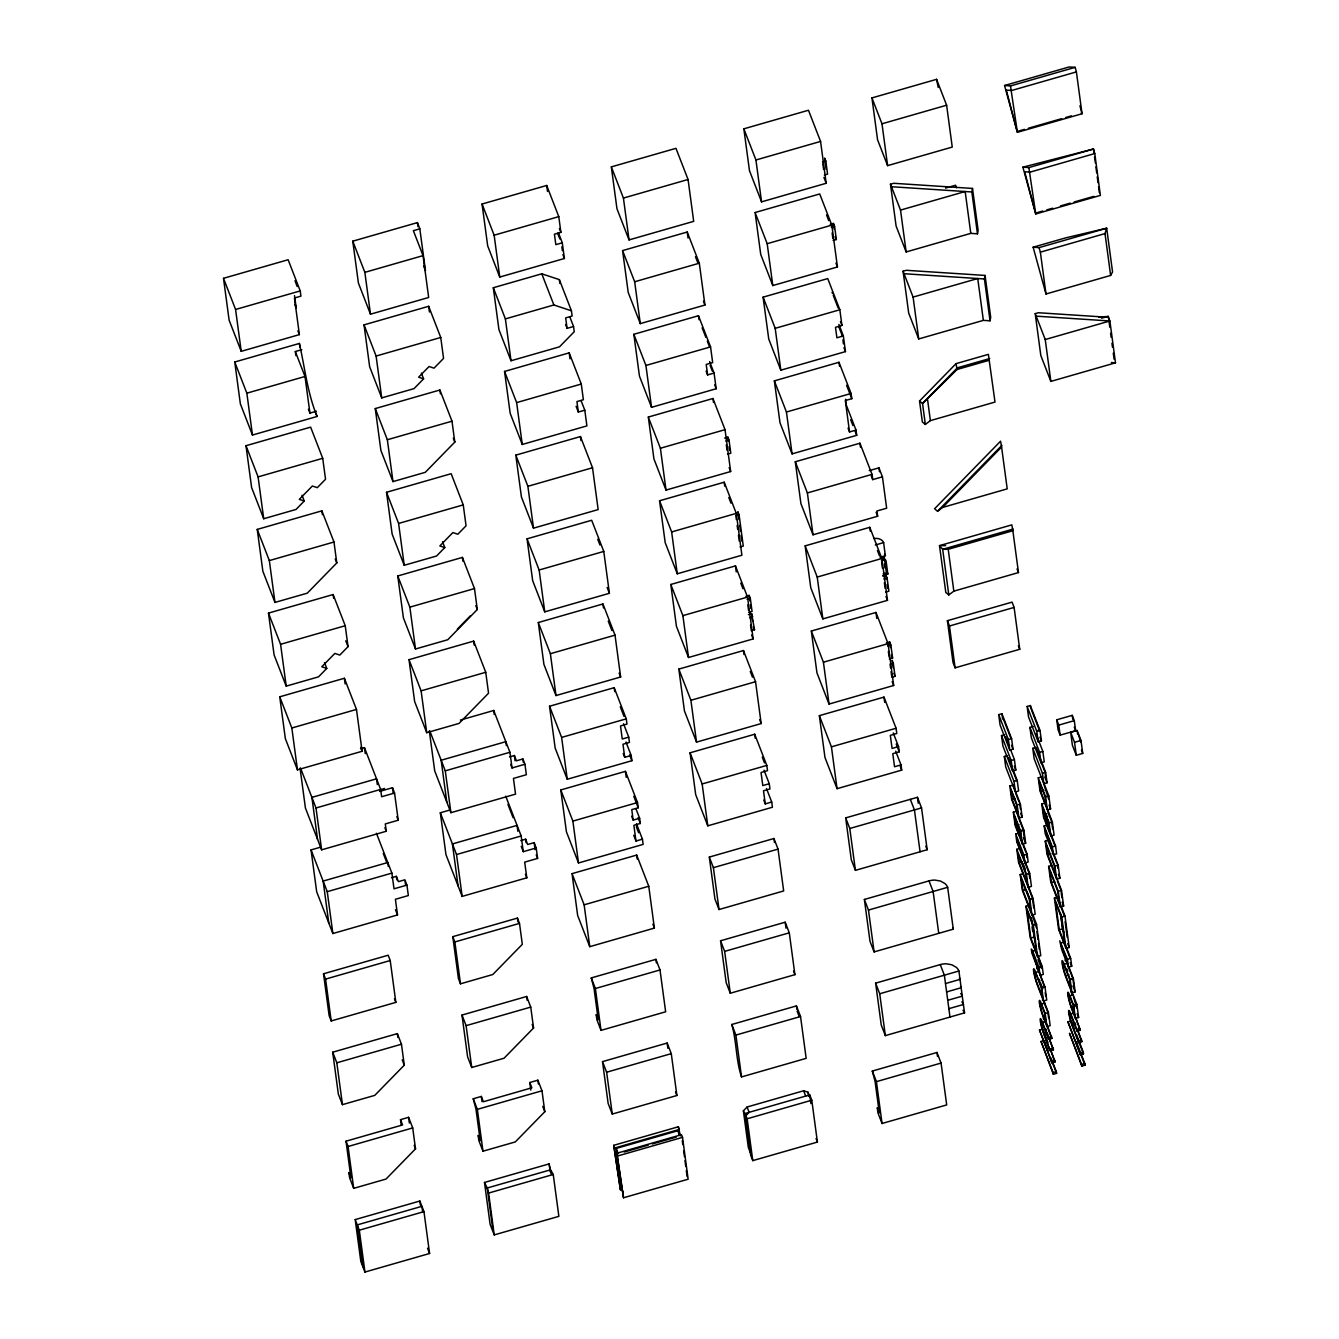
<?xml version="1.0" encoding="UTF-8"?>
<svg xmlns="http://www.w3.org/2000/svg" width="1339" height="1339" viewBox="0 0 1339 1339"><rect width="100%" height="100%" fill="white"/><g stroke="black" fill="none" stroke-linecap="round" stroke-linejoin="round"><path stroke-width="1.5" d="M925.349 424.43L922.538 403.508L957.067 369.497L956.063 363.639L988.383 354.366L995.011 402.068L930.387 420.63L925.349 424.43L922.353 421.952L919.542 401.031L956.063 363.639M1001.589 447.025L1000.584 441.167L934.555 508.77L937.551 511.247L942.589 507.448L1001.589 447.025L1007.213 488.869L942.589 507.448M1012.853 530.729L1011.832 524.871L939.509 545.643L945.803 592.457L948.799 594.934L953.837 591.152L1018.477 572.573L1012.853 530.729L948.213 549.291L942.673 549.308L939.509 545.643L945.652 545.626M977.47 233.806L971.846 191.962L972.499 188.431L893.716 183.292L890.485 184.23L896.109 226.073L906.152 251.95L970.792 233.371L977.47 233.806L978.123 230.291L972.499 188.431M990.04 320.808L984.416 278.964L985.069 275.432L906.302 270.294L903.072 271.214L908.696 313.075L918.721 338.951L983.362 320.372L990.04 320.808L990.693 317.276L985.069 275.432M1110.634 275.432L1105.01 233.589L1106.684 228.199L1065.459 237.924L1033.139 247.196L1045.993 293.994L1110.634 275.432L1112.558 271.951L1106.684 228.199L1039.081 247.615L1033.139 247.196M304.254 501.02L296.036 509.456L263.716 518.745L251.615 487.563L245.991 445.72L310.631 427.141L322.716 458.323L325.544 479.245L317.31 487.664L312.338 486.024L299.3 499.38L304.254 501.02L302.011 495.229M423.593 378.853L414.052 388.611L381.732 397.901L369.648 366.719L364.024 324.875L428.664 306.296L440.749 337.478L443.56 358.4L434.02 368.158L429.066 366.518L418.622 377.196L423.593 378.853L421.367 373.096M336.792 562.949L307.284 593.16L274.964 602.433L262.862 571.268L257.239 529.407L321.879 510.845L333.98 542.01L336.792 562.949L335.269 559.049M454.808 442.104L425.3 472.316L392.98 481.605L380.895 450.423L375.271 408.579L439.912 390L451.996 421.182L454.808 442.104L453.302 438.204M326.766 668.429L318.531 676.848L286.211 686.137L274.11 654.972L268.486 613.111L333.126 594.549L345.228 625.715L348.04 646.653L339.805 655.072L334.834 653.432L321.795 666.772L326.766 668.429L324.523 662.638M444.782 547.584L436.547 556.02L404.227 565.292L392.143 534.127L386.519 492.283L451.159 473.705L463.244 504.887L466.056 525.809L457.821 534.228L452.867 532.587L439.828 545.944L444.782 547.584L442.523 541.743M457.352 629.112L470.407 615.773M477.303 609.513L447.795 639.724L415.492 648.997L403.39 617.831L397.767 575.971L462.407 557.409L474.491 588.574L477.303 609.513L475.797 605.613M937.551 511.247L1001.907 445.351M404.278 1065.158L374.769 1095.369L342.449 1104.642L338.332 1094.047L332.708 1052.203L397.348 1033.624L401.466 1044.219L404.278 1065.158L402.219 1059.852M415.525 1148.845L386.017 1179.056L353.697 1188.346L349.579 1177.751L348.876 1172.512L350.935 1177.818L346.014 1141.196L402.57 1124.944L400.512 1119.655L408.596 1117.329L412.713 1127.923L415.525 1148.845L414.153 1145.314M533.558 1028.017L504.05 1058.228L471.73 1067.501L467.612 1056.906L461.988 1015.062L526.629 996.484L530.746 1007.095L533.558 1028.017L532.186 1024.486M544.806 1111.721L515.297 1141.933L482.977 1151.205L478.86 1140.61L478.157 1135.372L480.216 1140.677L475.998 1109.295L473.236 1098.767L481.32 1096.44L483.379 1101.746L531.851 1087.804L529.792 1082.515L537.876 1080.188L541.994 1090.783L544.806 1111.721L542.747 1106.416M750.376 1152.712L748.317 1147.423L743.396 1110.801L747.078 1107.018L803.634 1090.766L808.036 1092.222L810.095 1097.528M223.496 278.311L288.136 259.733L300.221 290.914L300.924 296.153L294.463 297.994L299.384 334.616L241.221 351.337L229.12 320.155L223.496 278.311L235.58 309.476L241.221 351.337M419.827 228.835L413.366 230.693L423.04 255.632L428.664 297.476L370.485 314.196L358.4 283.014L352.776 241.171L417.417 222.609L419.827 228.835L425.451 270.679L423.643 266.009M562.296 242.794L564.405 258.494L499.765 277.056L487.681 245.891L482.057 204.03L546.697 185.468L558.781 216.633L560.89 232.333L554.43 234.191L555.836 244.652L562.296 242.794L558.581 233.204M611.337 166.89L675.961 148.328L688.062 179.493L693.686 221.353L629.045 239.915L616.961 208.75L611.337 166.89L623.422 198.072L629.045 239.915M743.848 128.829L808.471 110.25L820.573 141.432L826.196 183.276L761.556 201.854L749.472 170.672L743.848 128.829L755.932 159.994L761.556 201.854M871.94 97.914L936.58 79.336L946.623 105.212L952.247 147.072L887.606 165.634L877.564 139.758L871.94 97.914L881.983 123.791L887.606 165.634M1004.551 85.512L1069.175 66.95L1075.133 67.352L1076.405 71.904L1082.029 113.748L1017.389 132.327L1004.551 85.512L1010.493 85.93L1075.133 67.352M235.58 309.476L300.221 290.914M370.485 314.196L364.861 272.353L423.04 255.632M499.765 277.056L494.141 235.212L558.781 216.633M623.422 198.072L688.062 179.493M755.932 159.994L820.573 141.432M881.983 123.791L946.623 105.212M1076.405 71.904L1011.765 90.466L1006.325 90.098L1017.389 132.327L1010.493 85.93M822.564 161.969L825.812 161.048L824.64 158.052L826.146 169.266M824.339 175.058L827.569 174.12L825.812 161.048M1018.594 131.038L1024.469 129.347M1028.385 128.226L1061.676 118.652M1065.593 117.531L1071.468 115.84M234.743 362.015L299.384 343.437C304.89 367.89 307.451 393.08 317.092 416.462L252.468 435.041L240.367 403.859L234.743 362.015L246.845 393.181L252.468 435.041M573.544 326.498L574.247 331.721L559.501 346.834L511.013 360.76L498.928 329.578L493.304 287.734L541.776 273.809L559.351 279.633L571.435 310.799L572.138 316.037L565.677 317.895L567.083 328.356L573.544 326.498L569.828 316.908M622.585 250.594L687.225 232.032L699.309 263.197L704.933 305.041L640.293 323.62L628.209 292.438L622.585 250.594L634.669 281.759L640.293 323.62M755.096 212.533L819.719 193.954L831.82 225.136L837.444 266.98L772.804 285.558L760.719 254.377L755.096 212.533L767.18 243.698L772.804 285.558M295.886 355.605L295.333 351.538L301.811 349.68M945.619 188.096L955.577 185.234L956.548 187.728M830.197 224.383L833.427 223.446L834.599 226.442L836.356 239.514L833.126 240.451M1022.896 167.174L1028.854 167.593L1093.494 149.014L1094.766 153.55L1100.39 195.41L1035.75 213.972L1022.896 167.174L1093.494 149.014L1094.03 152.997M246.845 393.181L305.007 376.477L295.333 351.538M381.732 397.901L376.108 356.04L440.749 337.478M511.013 360.76L505.389 318.9L553.877 304.974L571.435 310.799M634.669 281.759L699.309 263.197M767.18 243.698L831.82 225.136M831.368 227.362L834.599 226.442M1094.766 153.55L1030.126 172.128L1024.67 171.76L1035.75 213.972L1028.854 167.593M906.152 251.95L900.528 210.089L965.168 191.527L970.792 233.371M308.439 409.249L309.928 413.098L316.389 411.24M1036.938 212.7L1042.83 211.01M1046.747 209.888L1052.621 208.198M1060.455 205.938L1070.246 203.126M1074.163 202.005L1093.745 196.381M584.792 410.203L586.9 425.886L522.26 444.464L510.176 413.282L504.552 371.439L569.192 352.86L581.277 384.042L583.386 399.725L576.925 401.583L578.331 412.044L584.792 410.203L581.076 400.595M714.072 373.062L716.181 388.745L651.541 407.324L639.456 376.142L633.832 334.298L698.473 315.719L710.557 346.901L712.666 362.601L706.205 364.442L707.611 374.92L714.072 373.062L709.603 361.547M843.352 335.922L845.461 351.605L780.821 370.183L768.737 339.001L763.096 297.158L827.736 278.579L839.838 309.761L841.946 325.461L835.486 327.319L836.892 337.779L843.352 335.922L838.884 324.406M263.716 518.745L258.092 476.885L322.716 458.323M392.98 481.605L387.356 439.744L451.996 421.182M522.26 444.464L516.636 402.604L581.277 384.042M651.541 407.324L645.917 365.463L710.557 346.901M780.821 370.183L775.197 328.323L839.838 309.761M1045.993 293.994L1040.37 252.15L1105.01 233.589M918.721 338.951L913.098 297.091L977.738 278.529L983.362 320.372M515.8 455.143L580.44 436.564L592.524 467.746L598.148 509.59L533.508 528.152L521.423 496.987L515.8 455.143L527.884 486.308L533.508 528.152M648.31 417.065L712.951 398.503L725.035 429.668L730.659 471.529L666.019 490.091L653.934 458.926L648.31 417.065L660.395 448.247L666.019 490.091M856.006 430.087L856.709 435.309L792.069 453.888L779.984 422.706L774.36 380.862L838.984 362.283L851.085 393.465L851.788 398.687L845.327 400.545L849.545 431.945L856.006 430.087L846.332 405.148L845.545 399.256M1035.198 313.661L1038.428 312.74L1108.458 317.31L1109.88 320.975L1115.504 362.819L1050.864 381.397L1040.821 355.521L1035.198 313.661L1045.24 339.537L1050.864 381.397M1098.7 317.159L1108.341 316.422L1109.797 327.268M274.964 602.433L269.34 560.589L333.98 542.01M404.227 565.292L398.604 523.449L463.244 504.887M527.884 486.308L592.524 467.746M660.395 448.247L725.035 429.668M792.069 453.888L786.445 412.027L851.085 393.465M1045.24 339.537L1109.88 320.975L1036.168 316.155M989.705 358.551L957.385 367.823L922.538 403.508L919.542 401.031M957.067 369.497L989.387 360.208M724.65 438.071L727.88 437.15L729.035 440.129L730.793 453.218L727.562 454.139M725.805 441.067L729.035 440.129M527.047 538.83L591.687 520.268L603.772 551.434L609.396 593.294L544.755 611.856L532.671 580.691L527.047 538.83L539.132 570.012L544.755 611.856M659.558 500.769L724.198 482.207L736.283 513.373L741.906 555.216L677.266 573.795L665.182 542.613L659.558 500.769L671.642 531.951L677.266 573.795M882.434 476.818L886.652 508.217L876.945 510.996L877.648 516.235L813.007 534.797L800.923 503.631L795.299 461.771L859.939 443.209L872.024 474.374L872.727 479.613L882.434 476.818L878.936 467.847L869.245 470.625M286.211 686.137L280.587 644.293L345.228 625.715M415.492 648.997L409.851 607.153L474.491 588.574M539.132 570.012L603.772 551.434M671.642 531.951L736.283 513.373M813.007 534.797L807.384 492.953L872.024 474.374M738.961 519.532L737.906 511.699L739.061 514.678L735.831 515.615L736.35 519.532M740.049 546.998L743.279 546.078L739.061 514.678M279.734 696.816L344.374 678.254L356.475 709.419L362.099 751.279L297.459 769.841L285.358 738.676L279.734 696.816L291.835 727.998L297.459 769.841M409.014 659.675L473.655 641.113L485.739 672.278L488.551 693.2L459.059 723.411L426.739 732.701L414.638 701.536L409.014 659.675L421.115 690.857L426.739 732.701M538.295 622.535L602.935 603.973L615.019 635.138L620.643 676.998L556.003 695.56L543.919 664.395L538.295 622.535L550.379 653.717L556.003 695.56M670.806 584.474L735.446 565.895L747.53 597.077L753.154 638.921L688.514 657.499L676.429 626.317L670.806 584.474L682.89 615.639L688.514 657.499M805.141 545.877L869.781 527.315L881.865 558.48L887.489 600.341L822.849 618.903L810.764 587.737L805.141 545.877L817.225 577.059L822.849 618.903M875.321 545.006L883.606 542.63L885.364 555.702L880.393 557.141M745.923 596.324L749.154 595.386L750.309 598.382L752.066 611.471L748.836 612.392M880.259 557.727L883.489 556.806L884.644 559.786L886.401 572.874L883.171 573.795M291.835 727.998L356.475 709.419M421.115 690.857L485.739 672.278M550.379 653.717L615.019 635.138M682.89 615.639L747.53 597.077M817.225 577.059L881.865 558.48M747.078 599.32L750.309 598.382M881.413 560.723L884.644 559.786M1013.154 529.056L942.673 549.308L948.799 594.934M882.853 575.452L887.824 574.013L886.067 560.941A8.57 6.712 -7.7 0 0 882.886 557.627M748.384 614.634L751.614 613.697L754.527 629.765L751.296 630.702L750.543 625.095M882.719 576.038L885.949 575.117L887.104 578.097L888.862 591.185L885.631 592.106M749.539 617.63L752.769 616.693M883.874 579.034L887.104 578.097M360.526 748.769L364.442 747.631L380.644 789.407L381.632 796.738L394.553 793.023L392.494 787.717L379.573 791.433M460.415 720.064L493.723 710.49L509.925 752.267L512.034 767.967L524.955 764.251L522.896 758.945L516.436 760.803L514.377 755.514L509.54 756.903M625.983 742.04L631.188 755.464L631.891 760.703L567.251 779.265L555.166 748.083L549.542 706.239L614.183 687.677L626.267 718.842L626.97 724.081L620.509 725.939L622.267 739.011L628.727 737.153L623.522 723.73M678.823 669.098L743.463 650.536L755.547 681.702L761.171 723.562L696.531 742.124L684.447 710.959L678.823 669.098L690.907 700.28L696.531 742.124M811.334 631.037L875.974 612.459L888.058 643.641L893.682 685.484L829.042 704.063L816.957 672.881L811.334 631.037L823.418 662.202L829.042 704.063M947.409 620.693L1012.05 602.132L1014.108 607.421L1019.732 649.281L955.092 667.843L953.033 662.554L947.409 620.693L949.468 625.999L955.092 667.843M886.435 642.887L889.682 641.95L890.837 644.946L892.594 658.018L889.364 658.955M394.553 793.023L398.219 820.221L385.281 823.937L386.268 831.251L321.628 849.83L316.004 807.986L380.644 789.407M524.955 764.251L526.361 774.712L513.44 778.428L515.548 794.127L450.908 812.689L445.284 770.846L509.925 752.267M567.251 779.265L561.627 737.421L626.267 718.842M690.907 700.28L755.547 681.702M823.418 662.202L888.058 643.641M949.468 625.999L1014.108 607.421M379.69 789.859L384.544 788.453M887.606 645.883L890.837 644.946M893.146 667.743L892.142 660.261L893.297 663.257L890.067 664.177L890.569 667.927M893.297 663.257L895.055 676.329L891.824 677.266L891.071 671.659M623.238 753.489L624.727 757.322L631.188 755.464M391.507 877.748L396.361 876.342L398.403 881.648L404.88 879.79L406.922 885.096L408.345 895.557L395.407 899.272L397.516 914.955L332.875 933.534L316.673 891.757L311.05 849.914L320.841 847.102M520.787 840.607L525.641 839.202L527.683 844.507L534.161 842.649L536.203 847.955L537.609 858.416L524.687 862.132L526.796 877.815L462.156 896.394L445.954 854.617L440.33 812.773L450.122 809.961M636.494 823.82L642.435 839.168L643.138 844.39L578.498 862.969L566.414 831.787L560.79 789.943L625.43 771.364L637.515 802.546L638.218 807.768L631.757 809.626L633.163 820.104L639.624 818.246L635.908 808.656M766.477 788.504L771.716 802.028L772.419 807.25L707.779 825.828L695.694 794.646L690.07 752.803L754.711 734.241L766.795 765.406L767.498 770.645L761.037 772.503L762.795 785.575L769.256 783.717L764.017 770.193M895.707 751.246L900.996 764.887L901.699 770.126L837.059 788.688L824.975 757.506L819.351 715.662L883.991 697.1L896.076 728.265L896.779 733.504L890.318 735.362L892.075 748.434L898.536 746.576L893.247 732.935M332.875 933.534L327.252 891.674L391.892 873.112L376.443 833.293M462.156 896.394L456.532 854.533L521.172 835.971L505.724 796.153M578.498 862.969L572.874 821.108L637.515 802.546M707.779 825.828L702.155 783.968L766.795 765.406M837.059 788.688L831.435 746.844L896.076 728.265M998.693 714.641L1001.923 713.72L1011.598 738.659L1013.004 749.12L1009.773 750.041L1000.099 725.102L998.693 714.641L1008.367 739.58L1009.773 750.041M1027.13 706.473L1030.361 705.553L1040.035 730.475L1041.441 740.952L1038.21 741.873L1028.536 716.934L1027.13 706.473L1036.804 731.412L1038.21 741.873M406.922 885.096L394.001 888.811L391.892 873.112M521.222 846.365L523.281 851.671L536.203 847.955M639.624 818.246L640.327 823.468L633.866 825.326L635.975 841.026L642.435 839.168M898.536 746.576L899.239 751.815L892.778 753.673L894.536 766.745L900.996 764.887M1010.694 749.991L1014.41 759.581L1015.816 770.042L1012.585 770.963L1002.911 746.024L1001.505 735.563L1004.735 734.642M1036.152 734.14L1042.847 751.413L1044.253 761.874L1041.022 762.795L1031.348 737.856L1029.942 727.395L1033.189 726.474M1056.739 719.796L1072.238 715.344L1074.296 720.633L1075.652 730.692L1060.137 735.144L1058.078 729.839L1056.739 719.796L1058.781 725.102L1060.137 735.144M763.749 800.019L765.255 803.885L771.716 802.028M1037.675 730.508L1039.298 730.04L1031.716 710.524M1008.367 739.58L1011.598 738.659M1036.804 731.412L1040.035 730.475M1058.781 725.102L1074.296 720.633M572.038 873.647L636.678 855.069L648.762 886.251L654.386 928.094L589.763 946.673L577.661 915.491L572.038 873.647L584.139 904.813L589.763 946.673M1070.664 732.333L1077.125 730.475L1080.991 740.45L1082.732 753.422L1076.271 755.28L1072.405 745.304L1070.664 732.333L1074.531 742.308L1076.271 755.28M1008.3 757.489L1017.222 780.503L1018.628 790.964L1015.397 791.901L1005.723 766.962L1004.317 756.502L1007.547 755.564M1032.754 748.317L1036.001 747.396L1045.659 772.335L1047.065 782.796L1043.834 783.717L1034.16 758.778L1032.754 748.317L1042.428 773.256L1043.834 783.717M1012.585 770.963L1011.179 760.502L1014.41 759.581M1041.022 762.795L1039.616 752.334L1042.847 751.413M1074.531 742.308L1080.991 740.45M709.302 857.077L773.942 838.515L778.043 849.11L783.666 890.954L719.026 909.532L714.926 898.921L709.302 857.077L713.402 867.672L719.026 909.532M845.679 817.895L917.433 797.291L921.55 807.886L927.174 849.729L855.42 870.35L851.303 859.755L845.679 817.895L849.796 828.49L855.42 870.35M323.519 973.788L388.159 955.226L390.218 960.532L395.842 1002.375L331.202 1020.954L329.143 1015.648L323.519 973.788L325.578 979.094L331.202 1020.954M452.8 936.664L517.44 918.085L519.499 923.391L522.31 944.313L492.802 974.524L460.482 983.814L458.423 978.508L452.8 936.664L454.858 941.953L460.482 983.814M325.578 979.094L390.218 960.532M454.858 941.953L519.499 923.391M584.139 904.813L648.762 886.251M713.402 867.672L778.043 849.11M849.796 828.49L921.55 807.886M1015.397 791.901L1013.991 781.44L1017.222 780.503M1042.428 773.256L1045.659 772.335M1009.807 786.026L1013.037 785.089L1020.385 804.053L1022.142 817.125L1018.912 818.045L1011.564 799.098L1009.807 786.026L1017.155 804.973L1018.912 818.045M1038.244 777.842L1041.474 776.921L1048.822 795.868L1050.579 808.957L1047.349 809.877L1040.001 790.931L1038.244 777.842L1045.592 796.805L1047.349 809.877M1012.217 799.483L1010.995 790.395L1016.502 804.588L1017.724 813.677L1012.217 799.483L1015.447 798.546M1044.989 803.082L1041.759 804.003L1043.516 817.091L1050.864 836.038L1054.094 835.118L1052.337 822.029L1040.654 791.316L1043.884 790.378M1017.155 804.973L1020.385 804.053M1045.592 796.805L1048.822 795.868M1013.322 812.17L1016.552 811.25L1023.9 830.197L1025.657 843.285L1022.427 844.206L1015.079 825.259L1013.322 812.17L1020.669 831.134L1022.427 844.206M1046.864 813.827L1045.24 814.296L1046.462 823.368M1047.784 816.204L1046.161 816.673L1047.383 825.761L1049.006 825.293L1048.27 819.836M1015.732 825.644L1014.51 816.556L1020.017 830.749L1021.239 839.838L1015.732 825.644L1018.962 824.707M1020.017 830.749L1023.247 829.812L1018.427 817.409M1020.669 831.134L1023.9 830.197M1050.864 836.038L1049.106 822.966L1052.337 822.029M1015.732 834.046L1018.962 833.126L1027.13 854.165L1028.185 862.015L1024.954 862.935L1016.786 841.896L1015.732 834.046L1023.9 855.085L1024.954 862.935M1056.772 862.919L1045.223 833.728L1044.169 825.878L1047.399 824.941M1033.741 907.892L1032.436 898.134L1018.544 862.383L1016.786 849.294L1020.017 848.374M1052.186 849.796L1058.145 865.145L1059.902 878.217L1056.655 879.137L1046.998 854.198L1045.24 841.126L1048.47 840.206L1050.697 845.947M591.269 977.922L655.909 959.343L660.01 969.955L665.65 1011.799L601.01 1030.361L596.893 1019.766L596.19 1014.544L598.248 1019.833L594.031 988.45L591.269 977.922L595.386 988.517L601.01 1030.361M720.549 940.781L785.19 922.203L789.29 932.814L794.914 974.658L730.274 993.237L726.173 982.625L720.549 940.781L724.65 951.376L730.274 993.237M864.375 899.457L928.998 880.895A16.018 12.52 -7.7 0 1 934.89 880.091L940.497 881.045L944.983 883.573A13.691 10.712 -7.7 0 1 947.661 887.305L953.284 929.166L874.099 951.912L869.999 941.317L864.375 899.457L868.475 910.068L874.099 951.912M1023.9 855.085L1027.13 854.165M1055.567 845.997L1056.622 853.83L1053.391 854.767L1052.337 846.918L1055.567 845.997L1048.152 826.866M1023.414 873.58L1020.184 874.518L1022.293 890.201L1031.967 915.14L1035.198 914.219L1033.089 898.519L1019.197 862.768L1022.444 861.831M1051.851 865.412L1048.621 866.35L1050.73 882.033L1060.404 906.972L1063.635 906.051L1061.526 890.351L1047.65 854.583L1050.881 853.663M342.449 1104.642L336.825 1062.798L401.466 1044.219M471.73 1067.501L466.106 1025.657L530.746 1007.095M595.386 988.517L660.01 969.955M724.65 951.376L789.29 932.814M868.475 910.068L947.661 887.305M1029.691 873.313L1031.448 886.385L1028.218 887.322L1026.461 874.233L1029.691 873.313L1017.439 842.281L1016.92 838.432L1023.749 858.55M1056.655 879.137L1054.898 866.065L1058.145 865.145M1022.946 890.586L1021.372 878.886L1029.206 899.072L1030.762 910.771L1022.946 890.586L1026.176 889.665M1051.383 882.418L1049.809 870.718L1057.643 890.904L1059.216 902.603L1051.383 882.418L1054.613 881.497M1031.967 915.14L1029.858 899.457L1033.089 898.519M1060.404 906.972L1058.295 891.289L1061.526 890.351M1032.871 914.788L1036.537 924.261L1040.754 955.644L1037.524 956.582L1030.176 937.618L1025.959 906.235L1029.189 905.315M1054.396 898.067L1057.626 897.13L1064.99 916.094L1069.208 947.476L1065.978 948.414L1058.613 929.45L1054.396 898.067L1061.76 917.014L1065.978 948.414M1037.524 956.582L1033.306 925.182L1036.537 924.261M1061.76 917.014L1064.99 916.094M1030.829 938.003L1027.147 910.62L1032.654 924.814L1036.336 952.196L1030.829 938.003L1034.059 937.082L1031.432 917.516M1059.283 929.835L1055.601 902.453L1061.091 916.629L1064.773 944.028L1059.283 929.835L1062.513 928.915L1060.404 913.248M602.517 1061.626L667.157 1043.048L671.274 1053.642L676.898 1095.503L612.258 1114.065L608.14 1103.47L602.517 1061.626L606.634 1072.221L612.258 1114.065M731.797 1024.486L796.437 1005.907L800.538 1016.519L806.162 1058.362L741.521 1076.924C735.831 1060.086 736.701 1041.541 731.797 1024.486L735.898 1035.08L741.521 1076.924M875.622 983.161L940.263 964.599A16.018 12.52 -7.7 0 1 946.137 963.795L951.744 964.75L956.23 967.277A13.691 10.712 -7.7 0 1 958.908 971.009L964.532 1012.87L885.347 1035.616L881.246 1025.021L875.622 983.161L879.723 993.756L885.347 1035.616M353.697 1188.346L348.073 1146.502L412.713 1127.923M482.977 1151.205L477.353 1109.361L541.994 1090.783M606.634 1072.221L671.274 1053.642M735.898 1035.08L800.538 1016.519M879.723 993.756L958.908 971.009M1044.42 986.609L1031.867 952.933L1031.331 949L1032.637 951.092L1035.884 950.171L1034.746 948.012M1061.091 942.924L1064.321 941.986L1070.664 958.356L1071.719 966.206L1068.489 967.143L1061.66 949.418L1059.785 940.832L1067.434 959.293L1068.489 967.143M945.485 983.562L960.03 979.378A13.691 10.712 -7.7 0 0 959.377 978.039M946.623 991.931L961.151 987.747A13.691 10.712 -7.7 0 0 960.498 986.408M1042.227 966.524L1043.282 974.374L1040.052 975.311L1038.997 967.461L1042.227 966.524L1036.587 951.979M1067.434 959.293L1070.664 958.356M1035.733 972.399L1038.964 971.478L1044.972 986.927L1046.73 1000.015L1043.499 1000.936L1037.491 985.471A10.578 1.222 74 0 1 1033.591 971.143A10.578 1.222 74 0 1 1035.733 972.399L1041.742 987.864L1043.499 1000.936M1064.17 964.231L1067.417 963.293L1073.409 978.759L1075.167 991.848L1071.936 992.768L1065.928 977.303A10.578 1.222 74 0 1 1062.028 962.975A10.578 1.222 74 0 1 1064.17 964.231L1070.179 979.696L1071.936 992.768M947.744 1000.3L962.289 996.132A13.691 10.712 -7.7 0 0 960.716 993.521M948.866 1008.669L963.411 1004.501A13.691 10.712 -7.7 0 0 961.854 1001.89M1065.76 975.763L1070.932 989.119L1069.627 979.378L1063.852 964.582A7.85 0.904 74 0 0 1062.815 964.984A7.85 0.904 74 0 0 1065.108 973.955L1065.76 975.763L1068.991 974.842M1069.627 979.378L1072.857 978.441L1068.422 967.009M1041.742 987.864L1044.972 986.927M1070.179 979.696L1073.409 978.759M1041.508 1004.016L1044.738 1003.095L1048.404 1012.569L1050.161 1025.641L1046.931 1026.578L1043.265 1017.104A10.578 1.222 74 0 1 1039.365 1002.76A10.578 1.222 74 0 1 1041.508 1004.016L1045.173 1013.489L1046.931 1026.578M1069.945 995.848L1073.175 994.927L1076.857 1004.401L1078.615 1017.473L1075.384 1018.41L1071.702 1008.92A10.578 1.222 74 0 1 1067.802 994.592A10.578 1.222 74 0 1 1069.945 995.848L1073.627 1005.321L1075.384 1018.41M1045.173 1013.489L1048.404 1012.569M1073.627 1005.321L1076.857 1004.401M1071.535 1007.397L1074.38 1014.744L1073.075 1005.003L1069.61 996.199A7.85 0.904 74 0 0 1068.572 996.601A7.85 0.904 74 0 0 1070.865 1005.572L1071.535 1007.397L1074.765 1006.459L1074.112 1004.652M355.203 1219.595L419.843 1201.033L423.961 1211.628L429.585 1253.488L364.944 1272.05L360.827 1261.455L355.203 1219.595L359.321 1230.206L364.944 1272.05M484.484 1182.454L487.245 1187.994L550.597 1169.801L553.241 1174.487L558.865 1216.348L494.225 1234.909L490.107 1224.315L484.484 1182.454L549.124 1163.892L551.149 1173.901M613.764 1145.314L620.409 1189.819L613.764 1145.314L678.404 1126.752L680.229 1135.388M872.325 1071.049L936.965 1052.471L941.066 1063.066L946.69 1104.926L882.05 1123.488L877.949 1112.893L877.246 1107.654L879.305 1112.96L875.087 1081.577L872.325 1071.049L876.426 1081.644L882.05 1123.488M1050.178 1050.747L1044.186 1035.281A10.578 1.222 74 0 1 1040.286 1020.954A10.578 1.222 74 0 1 1042.428 1022.209L1045.659 1021.272L1051.885 1038.411L1048.655 1039.332L1042.093 1022.544A7.85 0.904 74 0 0 1041.056 1022.946A7.85 0.904 74 0 0 1043.366 1031.934L1050.178 1050.747L1053.425 1049.809L1047.249 1032.821L1044.018 1033.741M1077.912 1030.394L1081.862 1041.642L1078.631 1042.579L1072.623 1027.113A10.578 1.222 74 0 1 1068.723 1012.769A10.578 1.222 74 0 1 1070.865 1014.025L1074.096 1013.104L1080.322 1030.227L1077.092 1031.164L1070.531 1014.376A7.85 0.904 74 0 0 1069.51 1014.778A7.85 0.904 74 0 0 1071.803 1023.766L1083.485 1053.776L1080.255 1054.697L1067.936 1021.858L1071.167 1020.937L1074.196 1028.72M614.785 1147.975L679.425 1129.396M623.505 1197.769L616.844 1153.264L681.484 1134.702L682.522 1137.347L688.146 1179.207L623.505 1197.769L616.191 1148.444L678.254 1130.618L680.312 1135.907M745.103 1113.479L809.744 1094.917L811.785 1100.206L817.409 1142.067L752.786 1160.628L750.727 1155.339L745.103 1113.479L747.145 1118.785L752.786 1160.628M1050.295 1048.588L1055.048 1061.944L1051.818 1062.865L1039.499 1030.026L1042.73 1029.105L1048.019 1042.746M624.259 1152.009L648.277 1145.113M652.277 1143.958L676.295 1137.062M359.321 1230.206L423.961 1211.628M494.225 1234.909L488.601 1193.066L553.241 1174.487M617.882 1155.925L682.522 1137.347M747.145 1118.785L811.785 1100.206M876.426 1081.644L941.066 1063.066M1072.455 1025.574L1075.686 1024.636L1075.033 1022.829M1048.655 1039.332L1048.42 1037.658L1051.667 1036.737M1077.092 1031.164L1076.874 1029.49L1080.104 1028.57M1051.065 1058.044L1056.354 1071.685L1056.588 1073.359L1053.341 1074.28L1041.039 1041.441L1044.269 1040.52L1048.035 1050.261M1049.96 1049.073L1053.19 1048.152M1081.627 1039.968L1078.397 1040.905L1078.631 1042.579M1051.818 1062.865L1051.584 1061.208L1054.831 1060.27M1080.255 1054.697L1080.037 1053.04L1083.268 1052.103L1076.456 1034.578M1053.341 1074.28L1053.124 1072.623L1056.354 1071.685M1084.791 1063.517L1085.025 1065.191L1081.795 1066.112L1081.561 1064.438L1084.791 1063.517L1076.489 1042.077M1101.562 318.163L1108.341 316.422M891.456 186.724L971.846 191.962M904.026 273.708L984.416 278.964M1111.403 362.551L1115.504 362.819M1081.276 113.028L1082.029 113.748L1079.92 105.714M1063.183 939.844L1063.869 940.915M1078.514 734.96L1080.891 742.342M832.055 292.337L832.507 293.425M890.485 184.23L900.528 210.089M903.072 271.214L913.098 297.091M1017.037 568.874L1018.477 572.573M1074.28 727.161L1075.652 730.692M1081.443 750.108L1082.732 753.422M1018.36 645.749L1019.732 649.281M823.92 177.434L826.196 183.276M1039.968 737.103L1041.441 740.952M1029.942 727.395L1039.616 752.334M1040.788 761.238L1044.922 771.9M835.185 236.518L836.356 239.514M1044.838 777.038L1047.065 782.796M826.531 214.893L828.724 220.584M1044.052 784.855L1048.655 799.132M1049.123 805.157L1050.579 808.957M835.938 263.08L837.444 266.98M1047.567 810.999L1051.684 821.644L1052.672 828.908M1041.759 804.003L1049.106 822.966M1050.697 834.749L1054.914 845.612M1003.279 718.692L1010.861 738.224M1044.169 825.878L1052.337 846.918M1011.514 745.287L1013.004 749.12M1005.489 736.55L1009.204 746.158M1058.413 874.384L1059.902 878.217M1045.24 841.126L1054.898 866.065M833.209 295.233L838.147 307.97M1014.326 766.209L1015.816 770.042M1001.505 735.563L1011.179 760.502M840.457 321.611L841.946 325.461M1057.308 880.794L1060.873 889.966M1013.037 771.197L1016.485 780.068M1048.621 866.35L1058.295 891.289M838.833 326.85L842.365 335.938M1062.145 902.218L1063.635 906.051M1004.317 756.502L1013.991 781.44M843.955 347.722L845.461 351.605M1060.89 906.838L1064.338 915.709M1015.598 793.023L1019.046 801.894M1020.669 813.325L1022.142 817.125M1062.513 928.915L1063.886 932.463M1067.735 943.694L1069.208 947.476M1023.448 837.595L1025.657 843.285M1066.664 949.334L1070.012 957.971M846.583 385.264L851.788 398.687M1070.313 962.574L1071.719 966.206M1022.26 842.917L1025.774 851.972M1024.77 861.914L1029.038 872.928L1029.775 878.367M1072.924 986.04L1075.167 991.848M1023.147 863.672L1025.289 869.162M850.667 419.726L852.926 425.568M855.203 431.409L856.709 435.309M1016.786 849.294L1026.461 874.233M1073.443 996.718L1076.824 1007.966M871.338 476.014L872.727 479.613M1077.142 1013.69L1078.615 1017.473M848.056 428.095L849.545 431.945M1026.896 891.489L1030.444 900.662M1020.184 874.518L1029.858 899.457M1075.87 1018.728L1080.322 1030.227M1029.925 907.206L1031.398 910.989M1077.359 1030.042L1081.862 1041.642M1031.766 913.231L1036.419 927.793M1070.865 1014.025L1076.874 1029.49M876.141 512.335L877.648 516.235M1025.959 906.235L1033.306 925.182M1081.243 1055.45L1085.025 1065.191M1067.936 1021.858L1080.037 1053.04M1034.059 937.082L1035.449 940.631M1081.561 1064.438L1069.476 1033.273L1081.795 1066.112M1038.21 957.502L1041.575 966.155M1038.06 959.628L1041.424 968.264M877.43 550.463L879.539 555.919M1032.637 951.092L1038.997 967.461M1040.554 983.01L1042.763 988.734M885.983 596.441L887.489 600.341M1046.68 1024.988L1051.885 1038.411M763.096 297.158L775.197 328.323M1048.922 1038.21L1053.425 1049.809M1042.428 1022.209L1048.42 1037.658M1050.512 1050.261L1055.048 1061.944M1052.805 1063.618L1056.588 1073.359M1039.499 1030.026L1051.584 1061.208M891.439 655.039L892.594 658.018M1041.039 1041.441L1053.124 1072.623M893.9 673.35L895.055 676.329M892.176 681.584L893.682 685.484M774.36 380.862L786.445 412.027M795.299 461.771L807.384 492.953M896.209 744.015L899.239 751.815M900.193 766.226L901.699 770.126M910.319 799.333L914.437 809.928L920.06 851.771M925.801 846.198L927.174 849.729M695.477 256.753L697.686 262.444M928.998 880.895L933.116 891.489L938.739 933.35M703.427 301.158L704.933 305.041M702.155 327.804L705.871 337.361M707.343 341.194L709.57 346.918M710.122 365.43L712.348 371.171M940.263 964.599L944.363 975.194L949.987 1017.037M714.675 384.845L716.181 388.745M706.122 371.07L707.611 374.92M729.152 467.629L730.659 471.529M819.351 715.662L831.435 746.844M728.784 497.455L730.994 503.146M740.768 583.051L742.978 588.742M753.372 626.786L754.527 629.765M751.648 635.021L753.154 638.921M633.832 334.298L645.917 365.463M750.258 671.475L752.468 677.166M759.665 719.662L761.171 723.562M559.401 228.5L560.89 232.333M762.259 757.104L764.502 762.912M557.61 233.254L559.836 238.995M562.899 254.594L564.405 258.494M565.594 324.507L567.083 328.356M541.776 273.809L553.877 304.974M576.105 406.303L578.331 412.044M793.542 971.126L794.914 974.658M797.14 1011.146L799.199 1016.435M482.057 204.03L494.141 235.212M690.07 752.803L702.155 783.968M597.746 539.316L599.956 545.006M493.304 287.734L505.389 318.9M803.634 1090.766L805.693 1096.072M607.136 587.453L609.396 593.294M816.054 1138.535L817.409 1142.067M608.257 621.129L611.94 630.602M504.552 371.439L516.636 402.604M619.137 673.099L620.643 676.998M620.275 706.808L624.007 716.398M629.631 754.845L631.891 760.703M633.765 796.27L638.218 807.768M638.1 817.711L640.327 823.468M747.078 1107.018L749.137 1112.324L745.455 1116.09L743.396 1110.801M636.343 826.866L638.619 832.707M631.673 816.254L633.163 820.104M633.749 835.268L635.975 841.026M652.88 924.195L654.386 928.094M549.542 706.239L561.627 737.421M352.776 241.171L364.861 272.353M560.79 789.943L572.874 821.108M675.526 1091.971L676.898 1095.503M364.024 324.875L376.108 356.04M375.271 408.579L387.356 439.744M510.661 764.435L512.034 767.967M536.236 854.885L537.609 858.416M507.916 804.354L513.105 817.744M386.519 492.283L398.604 523.449M525.424 874.283L526.796 877.815M294.982 280.805L297.208 286.546M294.965 304.706L296.17 307.819L294.53 295.618M397.767 575.971L409.851 607.153M616.191 1148.444L618.25 1153.733M297.894 330.783L299.384 334.616M621.597 1188.614L622.97 1192.145M315.586 412.563L317.092 416.462M429.836 731.01L445.284 770.846M450.908 812.689L434.706 770.913L429.35 731.061M440.33 812.773L456.532 854.533M345.763 640.795L348.04 646.653M396.846 816.69L398.219 820.221M245.991 445.72L258.092 476.885M461.988 1015.062L466.106 1025.657M384.896 827.72L386.268 831.251M383.272 853.445L386.804 862.534M257.239 529.407L269.34 560.589M473.236 1098.767L477.353 1109.361M395.457 909.666L397.516 914.955M268.486 613.111L280.587 644.293M394.469 998.844L395.842 1002.375M300.555 768.151L316.004 807.986M321.628 849.83L305.426 808.053L300.07 768.201M311.05 849.914L327.252 891.674M427.526 1248.182L429.585 1253.488M332.708 1052.203L336.825 1062.798M346.014 1141.196L348.073 1146.502M360.944 747.262L362.099 751.279M1039.081 247.615L1040.37 252.15M488.601 1193.066L487.245 1187.994L492.752 1229.001M938.204 87.437L936.58 79.336M1094.549 156.964L1095.352 162.923M1095.888 166.89L1096.691 172.848M1097.227 176.815L1098.03 182.774M1098.566 186.74L1099.352 192.699M1110.6 333.244L1111.136 337.244M1111.939 343.219L1112.475 347.203M1113.278 353.178L1114.081 359.153M1077.125 730.475L1077.627 734.19M1072.238 715.344L1072.79 719.361M1083.268 1052.103L1083.485 1053.776M1045.19 773.875L1045.726 777.825M1057.475 864.76L1057.977 868.392M1061.141 891.925L1061.927 897.766M1065.124 921.583L1067.216 937.233M1072.857 978.441L1074.163 988.182M1046.161 805.509L1044.939 796.42L1039.432 782.227L1040.654 791.316M1055.467 874.769L1054.245 865.68L1046.429 845.512L1047.65 854.583M1030.361 705.553L1030.829 709.034M1071.167 1020.937L1071.401 1022.594M1019.732 803.668L1020.469 809.107M1023.247 829.812L1024.469 838.9M1026.461 853.78L1026.98 857.63M1036.938 931.71L1037.993 939.526M1038.512 943.443L1039.315 949.318M1045.207 992.467L1045.726 996.35M1048.655 1018.092L1047.868 1012.251L1044.403 1003.447A7.85 0.904 74 0 0 1043.918 1002.526M1020.067 829.829L1020.569 833.461L1018.946 833.929L1017.724 824.841M1027.03 882.937L1025.808 873.848L1017.991 853.679L1019.197 862.768M1032.084 926.889L1032.62 930.806M1016.803 822.464L1018.025 831.536M1001.923 713.72L1002.626 718.943M948.213 549.291L953.837 591.152M927.576 399.708L930.387 420.63M878.936 467.847L879.472 471.763M917.433 797.291L918.236 803.266M883.489 556.806L883.991 560.539M884.493 564.271L884.995 568.004M885.949 575.117L886.451 578.85M887.205 584.457L887.707 588.189M881.665 562.598L882.418 568.188M884.376 582.766L885.129 588.373M833.427 223.446L834.18 229.053M889.682 641.95L890.435 647.557M822.816 163.843L823.569 169.45M832.122 232.969L832.875 238.576M888.36 651.474L889.113 657.081M859.939 443.209L860.475 447.193M869.781 527.315L870.317 531.298M842.901 339.872L843.419 343.788M936.965 1052.471L937.501 1056.454M875.974 612.459L876.777 618.434M838.984 362.283L839.52 366.267M883.991 697.1L884.694 702.322M727.88 437.15L728.383 440.882M729.136 446.49L729.638 450.222M739.747 525.424L740.534 531.315M741.07 535.232L741.856 541.123M749.154 595.386L749.907 600.993M750.409 604.726L750.911 608.475M751.614 613.697L752.618 621.179M726.307 444.799L727.06 450.406M737.153 525.424L737.672 529.34M738.458 535.232L739.262 541.107M747.832 604.927L748.585 610.517M769.256 783.717L769.958 788.939L763.498 790.797L765.255 803.885M809.744 1094.917L810.915 1103.637M773.942 838.515L774.478 842.499M785.19 922.203L785.993 928.195M796.437 1005.907L796.906 1009.405M808.036 1092.222L808.572 1096.29M712.951 398.503L713.486 402.487M724.198 482.207L724.734 486.191M735.446 565.895L736.249 571.887M687.225 232.032L688.028 238.007M698.473 315.719L699.008 319.703M743.463 650.536L743.999 654.52M754.711 734.241L755.246 738.224M628.727 737.153L629.43 742.392L622.97 744.25L624.727 757.322M682.287 1140.677L682.823 1144.661M683.626 1150.636L684.43 1156.628M684.965 1160.612L685.769 1166.587M686.304 1170.571L687.108 1176.546M561.844 246.744L562.363 250.661M655.909 959.343L656.378 962.841M667.157 1043.048L667.86 1048.286M678.404 1126.752L678.94 1130.735M678.254 1130.618L678.789 1134.635M546.697 185.468L547.5 191.444M559.351 279.633L559.853 283.433M569.192 352.86L569.996 358.835M580.44 436.564L580.975 440.548M602.935 603.973L603.471 607.956M614.183 687.677L614.718 691.66M625.43 771.364L626.234 777.356M636.678 855.069L637.213 859.052M522.896 758.945L523.365 762.443M534.161 842.649L535.098 849.629M514.377 755.514L515.08 760.736M525.641 839.202L526.11 842.7M521.172 835.971L523.281 851.671M506.343 745.589L505.807 741.672L441.167 760.234L446.791 802.094M517.858 831.251L517.055 825.376L452.415 843.938L458.038 885.799M493.723 710.49L494.258 714.49M517.44 918.085L517.942 921.885M526.629 996.484L527.148 1000.3M537.876 1080.188L538.395 1083.987M549.124 1163.892L550.195 1171.859M417.417 222.609L417.952 226.592M428.664 306.296L429.434 312.004M439.912 390L440.414 393.817M462.407 557.409L462.926 561.208M473.655 641.113L474.19 645.097M529.792 1082.515L530.813 1090.113M481.32 1096.44L482.023 1101.662M392.494 787.717L393.281 793.542M405.114 881.531L405.583 885.029M396.361 876.342L396.829 879.84M377.313 784.57L376.527 778.813L311.903 797.375L317.527 839.235M388.31 866.433L387.774 862.517L323.151 881.079L328.775 922.939M364.442 747.631L365.246 753.623M422.706 1212.314L421.902 1206.322L357.262 1224.9L362.886 1266.744M397.348 1033.624L397.867 1037.44M408.596 1117.329L409.366 1123.036M419.843 1201.033L420.379 1205.016M305.007 376.477L309.928 413.098M299.384 343.437L299.919 347.42M321.879 510.845L322.398 514.645M333.126 594.549L333.645 598.349M344.374 678.254L345.144 683.961M400.512 1119.655L401.282 1125.363M1072.221 1009.506A10.578 1.222 74 0 1 1074.096 1013.104M1043.399 1018.594A10.578 1.222 74 0 1 1043.784 1017.673M1044.269 1018.259A10.578 1.222 74 0 1 1044.905 1019.481M1046.596 1031.013A7.85 0.904 74 0 1 1045.977 1029.122M1042.462 1000.417A10.578 1.222 74 0 1 1044.738 1003.095M1071.786 994.023A7.85 0.904 74 0 1 1072.84 995.262M1070.915 992.232A10.578 1.222 74 0 1 1073.175 994.927M1067.735 971.143A7.85 0.904 74 0 1 1067.166 969.185M1065.141 960.615A10.578 1.222 74 0 1 1067.417 963.293M1036.704 968.783A10.578 1.222 74 0 1 1037.089 967.879M1037.574 968.448A10.578 1.222 74 0 1 1038.964 971.478M1039.901 981.202A7.85 0.904 74 0 1 1039.298 979.328M886.954 572.473A8.57 6.712 -7.7 0 1 887.891 573.996M874.016 538.563A8.57 6.712 -7.7 0 1 883.673 542.613M884.493 554.162A8.57 6.712 -7.7 0 1 885.43 555.685M952.632 927.81A13.691 10.712 -7.7 0 1 953.284 929.166M962.975 1010.259A13.691 10.712 -7.7 0 1 964.532 1012.87M1032.285 952.096L1038.863 970.926L1032.369 952.062M1060.722 943.928L1067.3 962.758L1060.722 943.928M1036.018 974.189L1035.398 972.75A7.85 0.904 74 0 0 1034.378 973.152A7.85 0.904 74 0 0 1036.671 982.14L1042.495 997.287L1041.19 987.546L1036.018 974.189M1041.775 1005.823L1041.173 1004.367A7.85 0.904 74 0 0 1040.135 1004.769A7.85 0.904 74 0 0 1042.428 1013.757L1045.943 1022.912L1044.638 1013.171L1041.775 1005.823M1048.454 822.581L1042.947 808.388L1044.169 817.476L1049.676 831.653L1048.454 822.581M1051.684 846.533L1045.357 830.264L1052.203 850.382L1051.684 846.533"/></g></svg>
